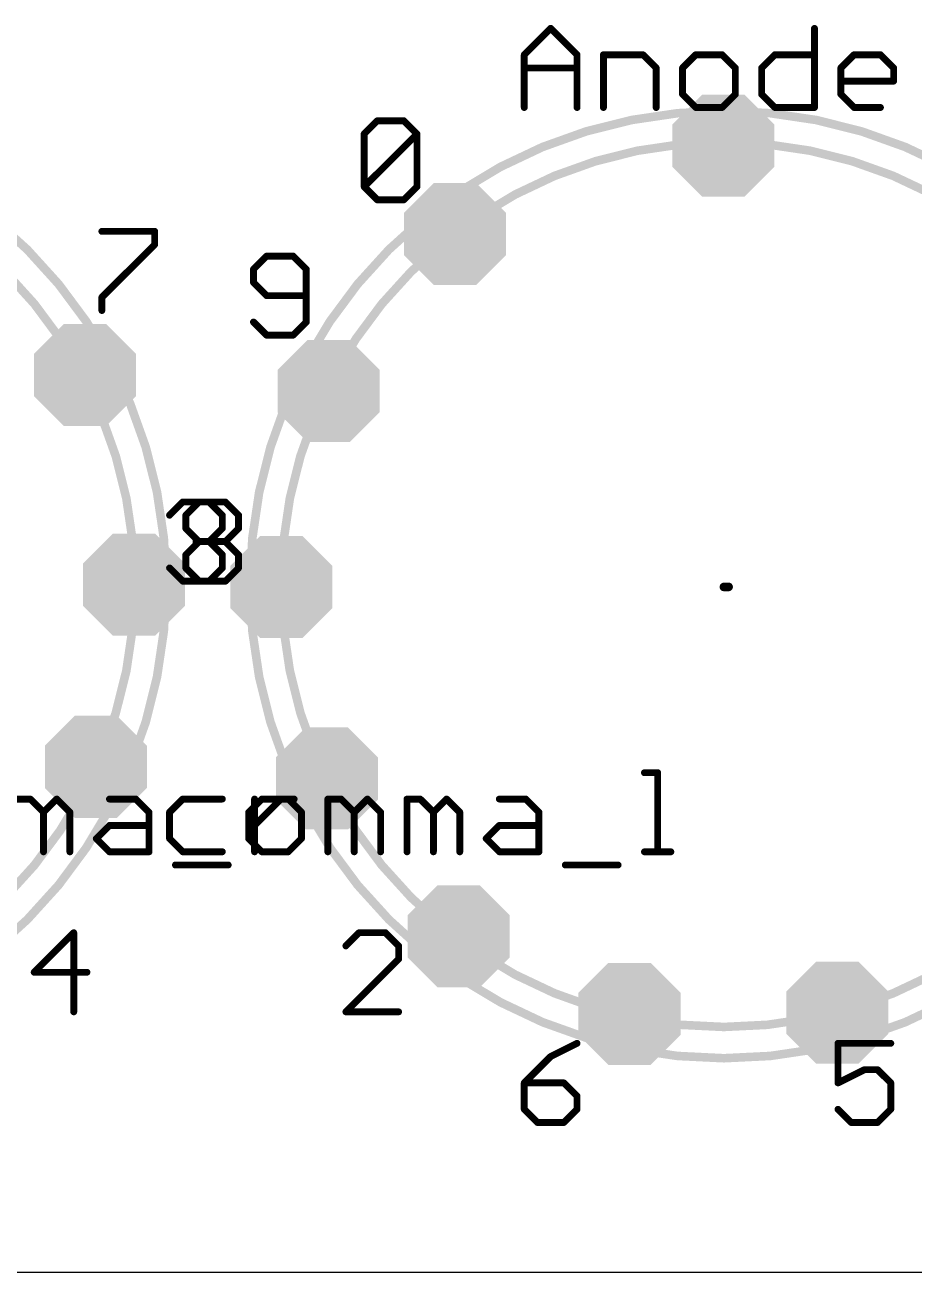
# Model space of a CAD drawing. Extents: x -5 to 105, y 0 to 80.
# Drawn here: x 46.82 to 59.96, y 0 to 18.43 of the extents above; entities that cross this region are included whole.
import ezdxf

# ---------------------------------------------------------------- set-up
doc = ezdxf.new("R2010")
doc.units = 0
for name, color, linetype in [('17', 82, 'CONTINUOUS'), ('20', 7, 'CONTINUOUS'), ('21', 253, 'CONTINUOUS'), ('23', 7, 'CONTINUOUS')]:
    doc.layers.add(name, color=color, linetype=linetype)

# ---------------------------------------------------------------- blocks, each defined once
blk = doc.blocks.new('OCTAGONP')
at = {"const_width": 0.5}
blk.add_lwpolyline([(-0.25, -0.1036), (-0.25, 0.1036), (-0.1036, 0.25), (0.1036, 0.25), (0.25, 0.1036), (0.25, -0.1036), (0.1036, -0.25), (-0.1036, -0.25), (-0.25, -0.1036), (-0.25, 0.1036)], dxfattribs=at)

msp = doc.modelspace()

# ---------------------------------------------------------------- linework, layer by layer
at = {"layer": '20'}
msp.add_line((0, 0), (100, 0), dxfattribs=at)
at = {"layer": '21'}
for points, const_width in [([(54.6085, 18.3981, 1), (54.5725, 18.3621)], 0.0508), ([(54.6085, 18.3621, 1), (54.5725, 18.3981)], 0.0508), ([(58.5136, 18.3801, 1), (58.4628, 18.3801)], 0.0508), ([(54.1828, 18.0083, 1), (54.2188, 17.9723)], 0.0508), ([(54.2262, 17.9903, 1), (54.1754, 17.9903)], 0.0508), ([(55.0057, 17.9903, 1), (54.9549, 17.9903)], 0.0508), ([(54.9623, 17.9723, 1), (54.9983, 18.0083)], 0.0508), ([(55.3955, 17.9903, 1), (55.3447, 17.9903)], 0.0508), ([(55.3701, 18.0157, 1), (55.3701, 17.9649)], 0.0508), ([(55.9727, 18.0083, 1), (55.9367, 17.9723)], 0.0508), ([(55.9547, 17.9649, 1), (55.9547, 18.0157)], 0.0508), ([(56.7342, 18.0157, 1), (56.7342, 17.9649)], 0.0508), ([(56.7522, 17.9723, 1), (56.7162, 18.0083)], 0.0508), ([(57.142, 18.0083, 1), (57.106, 17.9723)], 0.0508), ([(57.124, 17.9649, 1), (57.124, 18.0157)], 0.0508), ([(57.9035, 18.0157, 1), (57.9035, 17.9649)], 0.0508), ([(57.9215, 17.9723, 1), (57.8855, 18.0083)], 0.0508), ([(58.4882, 17.9649, 1), (58.4882, 18.0157)], 0.0508), ([(59.0728, 18.0157, 1), (59.0728, 17.9649)], 0.0508), ([(59.0908, 17.9723, 1), (59.0548, 18.0083)], 0.0508), ([(59.4806, 18.0083, 1), (59.4446, 17.9723)], 0.0508), ([(59.4626, 17.9649, 1), (59.4626, 18.0157)], 0.0508), ([(54.2008, 17.8208, 1), (54.2008, 17.77)], 0.0508), ([(54.9803, 17.77, 1), (54.9803, 17.8208)], 0.0508), ([(56.175, 17.7954, 1), (56.1242, 17.7954)], 0.0508), ([(56.1316, 17.7774, 1), (56.1676, 17.8134)], 0.0508), ([(56.5214, 17.8134, 1), (56.5574, 17.7774)], 0.0508), ([(56.5648, 17.7954, 1), (56.514, 17.7954)], 0.0508), ([(57.3443, 17.7954, 1), (57.2935, 17.7954)], 0.0508), ([(57.3009, 17.7774, 1), (57.3369, 17.8134)], 0.0508), ([(57.6907, 17.8134, 1), (57.7267, 17.7774)], 0.0508), ([(57.7341, 17.7954, 1), (57.6833, 17.7954)], 0.0508), ([(58.86, 17.8134, 1), (58.896, 17.7774)], 0.0508), ([(58.9034, 17.7954, 1), (58.8526, 17.7954)], 0.0508), ([(59.6829, 17.7954, 1), (59.6321, 17.7954)], 0.0508), ([(59.6395, 17.7774, 1), (59.6755, 17.8134)], 0.0508), ([(58.878, 17.6259, 1), (58.878, 17.5751)], 0.0508), ([(59.6321, 17.6005, 1), (59.6829, 17.6005)], 0.0508), ([(59.6575, 17.5751, 1), (59.6575, 17.6259)], 0.0508), ([(56.5574, 17.4236, 1), (56.5214, 17.3876)], 0.0508), ([(56.514, 17.4056, 1), (56.5648, 17.4056)], 0.0508), ([(57.2935, 17.4056, 1), (57.3443, 17.4056)], 0.0508), ([(57.3369, 17.3876, 1), (57.3009, 17.4236)], 0.0508), ([(57.7267, 17.4236, 1), (57.6907, 17.3876)], 0.0508), ([(57.6833, 17.4056, 1), (57.7341, 17.4056)], 0.0508), ([(58.896, 17.4236, 1), (58.86, 17.3876)], 0.0508), ([(58.8526, 17.4056, 1), (58.9034, 17.4056)], 0.0508), ([(41.91, 3.16, 1), (41.91, 17.16, 1), (41.91, 3.16)], 0.127), ([(57.15, 3.16, 1), (57.15, 17.16, 1), (57.15, 3.16)], 0.127), ([(54.1754, 17.2108, 1), (54.2262, 17.2108)], 0.0508), ([(54.9549, 17.2108, 1), (55.0057, 17.2108)], 0.0508), ([(55.3447, 17.2108, 1), (55.3955, 17.2108)], 0.0508), ([(56.1242, 17.2108, 1), (56.175, 17.2108)], 0.0508), ([(56.7342, 17.2362, 1), (56.7342, 17.1854)], 0.0508), ([(56.7162, 17.1928, 1), (56.7522, 17.2288)], 0.0508), ([(57.106, 17.2288, 1), (57.142, 17.1928)], 0.0508), ([(57.124, 17.1854, 1), (57.124, 17.2362)], 0.0508), ([(57.9035, 17.2362, 1), (57.9035, 17.1854)], 0.0508), ([(57.8855, 17.1928, 1), (57.9215, 17.2288)], 0.0508), ([(58.4628, 17.2108, 1), (58.5136, 17.2108)], 0.0508), ([(58.4882, 17.1854, 1), (58.4882, 17.2362)], 0.0508), ([(59.0728, 17.2362, 1), (59.0728, 17.1854)], 0.0508), ([(59.0548, 17.1928, 1), (59.0908, 17.2288)], 0.0508), ([(59.4626, 17.1854, 1), (59.4626, 17.2362)], 0.0508), ([(52.0306, 17.0405, 1), (52.0306, 16.9897)], 0.0508), ([(52.0486, 16.9971, 1), (52.0126, 17.0331)], 0.0508), ([(52.4384, 17.0331, 1), (52.4024, 16.9971)], 0.0508), ([(52.4204, 16.9897, 1), (52.4204, 17.0405)], 0.0508), ([(51.8178, 16.8382, 1), (51.8538, 16.8022)], 0.0508), ([(51.8612, 16.8202, 1), (51.8104, 16.8202)], 0.0508), ([(52.6407, 16.8202, 1), (52.5899, 16.8202)], 0.0508), ([(52.6333, 16.8022, 1), (52.5973, 16.8382)], 0.0508), ([(52.5973, 16.8022, 1), (52.6333, 16.8382)], 0.0508), ([(41.91, 3.6223, 1), (41.91, 16.6977, 1), (41.91, 3.6223)], 0.127), ([(57.15, 3.6223, 1), (57.15, 16.6977, 1), (57.15, 3.6223)], 0.127), ([(51.8538, 16.0586, 1), (51.8178, 16.0226)], 0.0508), ([(51.8178, 16.0586, 1), (51.8538, 16.0226)], 0.0508), ([(51.8104, 16.0406, 1), (51.8612, 16.0406)], 0.0508), ([(52.5899, 16.0406, 1), (52.6407, 16.0406)], 0.0508), ([(52.6333, 16.0226, 1), (52.5973, 16.0586)], 0.0508), ([(52.0306, 15.8712, 1), (52.0306, 15.8204)], 0.0508), ([(52.0126, 15.8278, 1), (52.0486, 15.8638)], 0.0508), ([(52.4024, 15.8638, 1), (52.4384, 15.8278)], 0.0508), ([(52.4204, 15.8204, 1), (52.4204, 15.8712)], 0.0508), ([(47.9608, 15.4055, 1), (47.9608, 15.3547)], 0.0508), ([(48.7657, 15.3801, 1), (48.7149, 15.3801)], 0.0508), ([(48.7403, 15.3547, 1), (48.7403, 15.4055)], 0.0508), ([(48.7149, 15.1852, 1), (48.7657, 15.1852)], 0.0508), ([(48.7583, 15.1672, 1), (48.7223, 15.2032)], 0.0508), ([(50.3956, 15.0405, 1), (50.3956, 14.9897)], 0.0508), ([(50.4136, 14.9971, 1), (50.3776, 15.0331)], 0.0508), ([(50.8034, 15.0331, 1), (50.7674, 14.9971)], 0.0508), ([(50.7854, 14.9897, 1), (50.7854, 15.0405)], 0.0508), ([(50.1828, 14.8382, 1), (50.2188, 14.8022)], 0.0508), ([(50.2262, 14.8202, 1), (50.1754, 14.8202)], 0.0508), ([(51.0057, 14.8202, 1), (50.9549, 14.8202)], 0.0508), ([(50.9623, 14.8022, 1), (50.9983, 14.8382)], 0.0508), ([(50.2188, 14.6433, 1), (50.1828, 14.6073)], 0.0508), ([(50.1754, 14.6253, 1), (50.2262, 14.6253)], 0.0508), ([(47.9428, 14.4236, 1), (47.9788, 14.3876)], 0.0508), ([(47.9862, 14.4056, 1), (47.9354, 14.4056)], 0.0508), ([(50.3956, 14.4558, 1), (50.3956, 14.405)], 0.0508), ([(50.3776, 14.4124, 1), (50.4136, 14.4484)], 0.0508), ([(50.9803, 14.405, 1), (50.9803, 14.4558)], 0.0508), ([(47.9354, 14.2108, 1), (47.9862, 14.2108)], 0.0508), ([(50.2188, 14.0586, 1), (50.1828, 14.0226)], 0.0508), ([(50.9549, 14.0406, 1), (51.0057, 14.0406)], 0.0508), ([(50.9983, 14.0226, 1), (50.9623, 14.0586)], 0.0508), ([(50.3956, 13.8712, 1), (50.3956, 13.8204)], 0.0508), ([(50.3776, 13.8278, 1), (50.4136, 13.8638)], 0.0508), ([(50.7674, 13.8638, 1), (50.8034, 13.8278)], 0.0508), ([(50.7854, 13.8204, 1), (50.7854, 13.8712)], 0.0508), ([(49.1556, 11.4055, 1), (49.1556, 11.3547)], 0.0508), ([(49.1736, 11.3621, 1), (49.1376, 11.3981)], 0.0508), ([(49.3956, 11.4055, 1), (49.3956, 11.3547)], 0.0508), ([(49.4136, 11.3621, 1), (49.3776, 11.3981)], 0.0508), ([(49.5634, 11.3981, 1), (49.5274, 11.3621)], 0.0508), ([(49.5454, 11.3547, 1), (49.5454, 11.4055)], 0.0508), ([(49.8034, 11.3981, 1), (49.7674, 11.3621)], 0.0508), ([(49.7854, 11.3547, 1), (49.7854, 11.4055)], 0.0508), ([(48.9428, 11.2032, 1), (48.9788, 11.1672)], 0.0508), ([(49.1828, 11.2032, 1), (49.2188, 11.1672)], 0.0508), ([(49.2262, 11.1852, 1), (49.1754, 11.1852)], 0.0508), ([(49.7657, 11.1852, 1), (49.7149, 11.1852)], 0.0508), ([(49.7223, 11.1672, 1), (49.7583, 11.2032)], 0.0508), ([(50.0057, 11.1852, 1), (49.9549, 11.1852)], 0.0508), ([(49.9623, 11.1672, 1), (49.9983, 11.2032)], 0.0508), ([(49.2188, 11.0083, 1), (49.1828, 10.9723)], 0.0508), ([(49.1754, 10.9903, 1), (49.2262, 10.9903)], 0.0508), ([(49.7149, 10.9903, 1), (49.7657, 10.9903)], 0.0508), ([(49.7583, 10.9723, 1), (49.7223, 11.0083)], 0.0508), ([(49.9549, 10.9903, 1), (50.0057, 10.9903)], 0.0508), ([(49.9983, 10.9723, 1), (49.9623, 11.0083)], 0.0508), ([(49.3505, 10.8208, 1), (49.3505, 10.77)], 0.0508), ([(49.3956, 10.8208, 1), (49.3956, 10.77)], 0.0508), ([(49.4136, 10.7774, 1), (49.3776, 10.8134)], 0.0508), ([(49.3776, 10.7774, 1), (49.4136, 10.8134)], 0.0508), ([(49.5634, 10.8134, 1), (49.5274, 10.7774)], 0.0508), ([(49.5274, 10.8134, 1), (49.5634, 10.7774)], 0.0508), ([(49.5454, 10.77, 1), (49.5454, 10.8208)], 0.0508), ([(49.8034, 10.8134, 1), (49.7674, 10.7774)], 0.0508), ([(49.7674, 10.8134, 1), (49.8034, 10.7774)], 0.0508), ([(49.7854, 10.77, 1), (49.7854, 10.8208)], 0.0508), ([(49.1828, 10.6185, 1), (49.2188, 10.5825)], 0.0508), ([(49.2262, 10.6005, 1), (49.1754, 10.6005)], 0.0508), ([(49.7657, 10.6005, 1), (49.7149, 10.6005)], 0.0508), ([(49.7223, 10.5825, 1), (49.7583, 10.6185)], 0.0508), ([(50.0057, 10.6005, 1), (49.9549, 10.6005)], 0.0508), ([(49.9623, 10.5825, 1), (49.9983, 10.6185)], 0.0508), ([(48.9788, 10.4236, 1), (48.9428, 10.3876)], 0.0508), ([(49.2188, 10.4236, 1), (49.1828, 10.3876)], 0.0508), ([(49.1754, 10.4056, 1), (49.2262, 10.4056)], 0.0508), ([(49.7149, 10.4056, 1), (49.7657, 10.4056)], 0.0508), ([(49.7583, 10.3876, 1), (49.7223, 10.4236)], 0.0508), ([(49.9549, 10.4056, 1), (50.0057, 10.4056)], 0.0508), ([(49.9983, 10.3876, 1), (49.9623, 10.4236)], 0.0508), ([(49.1556, 10.2362, 1), (49.1556, 10.1854)], 0.0508), ([(49.1376, 10.1928, 1), (49.1736, 10.2288)], 0.0508), ([(49.3956, 10.2362, 1), (49.3956, 10.1854)], 0.0508), ([(49.3776, 10.1928, 1), (49.4136, 10.2288)], 0.0508), ([(49.5274, 10.2288, 1), (49.5634, 10.1928)], 0.0508), ([(49.5454, 10.1854, 1), (49.5454, 10.2362)], 0.0508), ([(49.7674, 10.2288, 1), (49.8034, 10.1928)], 0.0508), ([(49.7854, 10.1854, 1), (49.7854, 10.2362)], 0.0508), ([(57.15, 10.1571, 1), (57.15, 10.0936)], 0.0635), ([(57.2194, 10.0936, 1), (57.2194, 10.1571)], 0.0635), ([(55.9766, 7.4055, 1), (55.9766, 7.3547)], 0.0508), ([(56.1968, 7.3801, 1), (56.146, 7.3801)], 0.0508), ([(56.1714, 7.3547, 1), (56.1714, 7.4055)], 0.0508), ([(46.9215, 7.0083, 1), (46.8855, 6.9723)], 0.0508), ([(46.9035, 6.9649, 1), (46.9035, 7.0157)], 0.0508), ([(47.3113, 7.0083, 1), (47.2753, 6.9723)], 0.0508), ([(47.3113, 6.9723, 1), (47.2753, 7.0083)], 0.0508), ([(48.0728, 7.0157, 1), (48.0728, 6.9649)], 0.0508), ([(48.4806, 7.0083, 1), (48.4446, 6.9723)], 0.0508), ([(48.4626, 6.9649, 1), (48.4626, 7.0157)], 0.0508), ([(49.1556, 7.0157, 1), (49.1556, 6.9649)], 0.0508), ([(49.1736, 6.9723, 1), (49.1376, 7.0083)], 0.0508), ([(49.7403, 6.9649, 1), (49.7403, 7.0157)], 0.0508), ([(50.242, 6.9903, 1), (50.1912, 6.9903)], 0.0508), ([(50.3249, 7.0157, 1), (50.3249, 6.9649)], 0.0508), ([(50.3429, 6.9723, 1), (50.3069, 7.0083)], 0.0508), ([(50.6063, 7.0157, 1), (50.6063, 6.9649)], 0.0508), ([(50.6243, 6.9723, 1), (50.5883, 7.0083)], 0.0508), ([(50.7327, 7.0083, 1), (50.6967, 6.9723)], 0.0508), ([(50.7147, 6.9649, 1), (50.7147, 7.0157)], 0.0508), ([(50.8012, 6.9649, 1), (50.8012, 7.0157)], 0.0508), ([(51.3248, 6.9903, 1), (51.274, 6.9903)], 0.0508), ([(51.2994, 7.0157, 1), (51.2994, 6.9649)], 0.0508), ([(51.5122, 7.0083, 1), (51.4762, 6.9723)], 0.0508), ([(51.4942, 6.9649, 1), (51.4942, 7.0157)], 0.0508), ([(51.902, 7.0083, 1), (51.866, 6.9723)], 0.0508), ([(51.902, 6.9723, 1), (51.866, 7.0083)], 0.0508), ([(52.4941, 6.9903, 1), (52.4433, 6.9903)], 0.0508), ([(52.4687, 7.0157, 1), (52.4687, 6.9649)], 0.0508), ([(52.6815, 7.0083, 1), (52.6455, 6.9723)], 0.0508), ([(52.6635, 6.9649, 1), (52.6635, 7.0157)], 0.0508), ([(53.0713, 7.0083, 1), (53.0353, 6.9723)], 0.0508), ([(53.0713, 6.9723, 1), (53.0353, 7.0083)], 0.0508), ([(53.8328, 7.0157, 1), (53.8328, 6.9649)], 0.0508), ([(54.2406, 7.0083, 1), (54.2046, 6.9723)], 0.0508), ([(54.2226, 6.9649, 1), (54.2226, 7.0157)], 0.0508), ([(47.0804, 6.8134, 1), (47.1164, 6.7774)], 0.0508), ([(47.1238, 6.7954, 1), (47.073, 6.7954)], 0.0508), ([(47.0804, 6.7774, 1), (47.1164, 6.8134)], 0.0508), ([(47.5136, 6.7954, 1), (47.4628, 6.7954)], 0.0508), ([(47.4702, 6.7774, 1), (47.5062, 6.8134)], 0.0508), ([(48.6829, 6.7954, 1), (48.6321, 6.7954)], 0.0508), ([(48.6395, 6.7774, 1), (48.6755, 6.8134)], 0.0508), ([(48.9428, 6.8134, 1), (48.9788, 6.7774)], 0.0508), ([(48.9862, 6.7954, 1), (48.9354, 6.7954)], 0.0508), ([(50.1121, 6.8134, 1), (50.1481, 6.7774)], 0.0508), ([(50.1555, 6.7954, 1), (50.1047, 6.7954)], 0.0508), ([(50.935, 6.7954, 1), (50.8842, 6.7954)], 0.0508), ([(50.8916, 6.7774, 1), (50.9276, 6.8134)], 0.0508), ([(51.6711, 6.8134, 1), (51.7071, 6.7774)], 0.0508), ([(51.7145, 6.7954, 1), (51.6637, 6.7954)], 0.0508), ([(51.6711, 6.7774, 1), (51.7071, 6.8134)], 0.0508), ([(52.1043, 6.7954, 1), (52.0535, 6.7954)], 0.0508), ([(52.0609, 6.7774, 1), (52.0969, 6.8134)], 0.0508), ([(52.8404, 6.8134, 1), (52.8764, 6.7774)], 0.0508), ([(52.8838, 6.7954, 1), (52.833, 6.7954)], 0.0508), ([(52.8404, 6.7774, 1), (52.8764, 6.8134)], 0.0508), ([(53.2736, 6.7954, 1), (53.2228, 6.7954)], 0.0508), ([(53.2302, 6.7774, 1), (53.2662, 6.8134)], 0.0508), ([(54.4429, 6.7954, 1), (54.3921, 6.7954)], 0.0508), ([(54.3995, 6.7774, 1), (54.4355, 6.8134)], 0.0508), ([(48.0728, 6.6259, 1), (48.0728, 6.5751)], 0.0508), ([(48.0908, 6.5825, 1), (48.0548, 6.6185)], 0.0508), ([(48.6575, 6.5751, 1), (48.6575, 6.6259)], 0.0508), ([(50.1986, 6.6185, 1), (50.2346, 6.5825)], 0.0508), ([(53.8328, 6.6259, 1), (53.8328, 6.5751)], 0.0508), ([(53.8508, 6.5825, 1), (53.8148, 6.6185)], 0.0508), ([(54.4175, 6.5751, 1), (54.4175, 6.6259)], 0.0508), ([(47.896, 6.4236, 1), (47.86, 6.3876)], 0.0508), ([(48.9788, 6.4236, 1), (48.9428, 6.3876)], 0.0508), ([(50.1481, 6.4236, 1), (50.1121, 6.3876)], 0.0508), ([(50.9276, 6.3876, 1), (50.8916, 6.4236)], 0.0508), ([(53.656, 6.4236, 1), (53.62, 6.3876)], 0.0508), ([(47.86, 6.4236, 1), (47.896, 6.3876)], 0.0508), ([(48.9354, 6.4056, 1), (48.9862, 6.4056)], 0.0508), ([(50.1047, 6.4056, 1), (50.1555, 6.4056)], 0.0508), ([(50.8842, 6.4056, 1), (50.935, 6.4056)], 0.0508), ([(53.62, 6.4236, 1), (53.656, 6.3876)], 0.0508), ([(47.073, 6.2108, 1), (47.1238, 6.2108)], 0.0508), ([(47.4628, 6.2108, 1), (47.5136, 6.2108)], 0.0508), ([(48.0728, 6.2362, 1), (48.0728, 6.1854)], 0.0508), ([(48.0548, 6.1928, 1), (48.0908, 6.2288)], 0.0508), ([(48.6321, 6.2108, 1), (48.6829, 6.2108)], 0.0508), ([(48.6575, 6.1854, 1), (48.6575, 6.2362)], 0.0508), ([(49.1556, 6.2362, 1), (49.1556, 6.1854)], 0.0508), ([(49.1376, 6.1928, 1), (49.1736, 6.2288)], 0.0508), ([(49.7403, 6.1854, 1), (49.7403, 6.2362)], 0.0508), ([(50.1912, 6.2108, 1), (50.242, 6.2108)], 0.0508), ([(50.3249, 6.2362, 1), (50.3249, 6.1854)], 0.0508), ([(50.3069, 6.1928, 1), (50.3429, 6.2288)], 0.0508), ([(50.6967, 6.2288, 1), (50.7327, 6.1928)], 0.0508), ([(50.7147, 6.1854, 1), (50.7147, 6.2362)], 0.0508), ([(51.274, 6.2108, 1), (51.3248, 6.2108)], 0.0508), ([(51.6637, 6.2108, 1), (51.7145, 6.2108)], 0.0508), ([(52.0535, 6.2108, 1), (52.1043, 6.2108)], 0.0508), ([(52.4433, 6.2108, 1), (52.4941, 6.2108)], 0.0508), ([(52.833, 6.2108, 1), (52.8838, 6.2108)], 0.0508), ([(53.2228, 6.2108, 1), (53.2736, 6.2108)], 0.0508), ([(53.8328, 6.2362, 1), (53.8328, 6.1854)], 0.0508), ([(53.8148, 6.1928, 1), (53.8508, 6.2288)], 0.0508), ([(54.3921, 6.2108, 1), (54.4429, 6.2108)], 0.0508), ([(54.4175, 6.1854, 1), (54.4175, 6.2362)], 0.0508), ([(55.9766, 6.2362, 1), (55.9766, 6.1854)], 0.0508), ([(56.146, 6.2108, 1), (56.1968, 6.2108)], 0.0508), ([(56.3663, 6.1854, 1), (56.3663, 6.2362)], 0.0508), ([(49.0473, 6.0414, 1), (49.0473, 5.9906)], 0.0508), ([(49.8268, 5.9906, 1), (49.8268, 6.0414)], 0.0508), ([(54.8073, 6.0414, 1), (54.8073, 5.9906)], 0.0508), ([(55.5868, 5.9906, 1), (55.5868, 6.0414)], 0.0508), ([(47.5708, 5.0151, 1), (47.52, 5.0151)], 0.0508), ([(47.5634, 4.9971, 1), (47.5274, 5.0331)], 0.0508), ([(51.7606, 5.0405, 1), (51.7606, 4.9897)], 0.0508), ([(51.7786, 4.9971, 1), (51.7426, 5.0331)], 0.0508), ([(52.1684, 5.0331, 1), (52.1324, 4.9971)], 0.0508), ([(52.1504, 4.9897, 1), (52.1504, 5.0405)], 0.0508), ([(51.5478, 4.8382, 1), (51.5838, 4.8022)], 0.0508), ([(52.3707, 4.8202, 1), (52.3199, 4.8202)], 0.0508), ([(52.3273, 4.8022, 1), (52.3633, 4.8382)], 0.0508), ([(52.3199, 4.6253, 1), (52.3707, 4.6253)], 0.0508), ([(52.3633, 4.6073, 1), (52.3273, 4.6433)], 0.0508), ([(46.9428, 4.4484, 1), (46.9788, 4.4124)], 0.0508), ([(46.9608, 4.4558, 1), (46.9608, 4.405)], 0.0508), ([(47.7403, 4.405, 1), (47.7403, 4.4558)], 0.0508), ([(47.52, 3.8458, 1), (47.5708, 3.8458)], 0.0508), ([(51.5478, 3.8638, 1), (51.5838, 3.8278)], 0.0508), ([(51.5658, 3.8712, 1), (51.5658, 3.8204)], 0.0508), ([(52.3453, 3.8204, 1), (52.3453, 3.8712)], 0.0508), ([(54.9917, 3.3574, 1), (54.9689, 3.4028)], 0.0508), ([(58.8358, 3.4055, 1), (58.8358, 3.3547)], 0.0508), ([(58.8612, 3.3801, 1), (58.8104, 3.3801)], 0.0508), ([(59.6153, 3.3547, 1), (59.6153, 3.4055)], 0.0508), ([(54.5791, 3.2079, 1), (54.6019, 3.1625)], 0.0508), ([(54.6085, 3.1672, 1), (54.5725, 3.2032)], 0.0508), ([(59.2255, 3.0157, 1), (59.2255, 2.9649)], 0.0508), ([(59.2369, 2.9676, 1), (59.2141, 3.013)], 0.0508), ([(59.4384, 3.0083, 1), (59.4024, 2.9723)], 0.0508), ([(59.4204, 2.9649, 1), (59.4204, 3.0157)], 0.0508), ([(54.1828, 2.8134, 1), (54.2188, 2.7774)], 0.0508), ([(54.2262, 2.7954, 1), (54.1754, 2.7954)], 0.0508), ([(54.2008, 2.8208, 1), (54.2008, 2.77)], 0.0508), ([(54.8034, 2.8134, 1), (54.7674, 2.7774)], 0.0508), ([(54.7854, 2.77, 1), (54.7854, 2.8208)], 0.0508), ([(58.8244, 2.8181, 1), (58.8472, 2.7727)], 0.0508), ([(58.8104, 2.7954, 1), (58.8612, 2.7954)], 0.0508), ([(59.6407, 2.7954, 1), (59.5899, 2.7954)], 0.0508), ([(59.5973, 2.7774, 1), (59.6333, 2.8134)], 0.0508), ([(55.0057, 2.6005, 1), (54.9549, 2.6005)], 0.0508), ([(54.9623, 2.5825, 1), (54.9983, 2.6185)], 0.0508), ([(54.2188, 2.4236, 1), (54.1828, 2.3876)], 0.0508), ([(54.1754, 2.4056, 1), (54.2262, 2.4056)], 0.0508), ([(54.9549, 2.4056, 1), (55.0057, 2.4056)], 0.0508), ([(54.9983, 2.3876, 1), (54.9623, 2.4236)], 0.0508), ([(58.8538, 2.4236, 1), (58.8178, 2.3876)], 0.0508), ([(59.5899, 2.4056, 1), (59.6407, 2.4056)], 0.0508), ([(59.6333, 2.3876, 1), (59.5973, 2.4236)], 0.0508), ([(54.3956, 2.2362, 1), (54.3956, 2.1854)], 0.0508), ([(54.3776, 2.1928, 1), (54.4136, 2.2288)], 0.0508), ([(54.7674, 2.2288, 1), (54.8034, 2.1928)], 0.0508), ([(54.7854, 2.1854, 1), (54.7854, 2.2362)], 0.0508), ([(59.0306, 2.2362, 1), (59.0306, 2.1854)], 0.0508), ([(59.0126, 2.1928, 1), (59.0486, 2.2288)], 0.0508), ([(59.4024, 2.2288, 1), (59.4384, 2.1928)], 0.0508), ([(59.4204, 2.1854, 1), (59.4204, 2.2362)], 0.0508)]:
    msp.add_lwpolyline(points, format="xyb", dxfattribs=dict(at, const_width=const_width))
for points, const_width in [([(54.2008, 17.9903), (54.5905, 18.3801)], 0.1016), ([(54.5905, 18.3801), (54.9803, 17.9903)], 0.1016), ([(58.4882, 18.3801), (58.4882, 17.2108)], 0.1016), ([(54.2008, 17.2108), (54.2008, 17.9903)], 0.1016), ([(54.9803, 17.9903), (54.9803, 17.2108)], 0.1016), ([(55.3701, 17.2108), (55.3701, 17.9903)], 0.1016), ([(55.3701, 17.9903), (55.9547, 17.9903)], 0.1016), ([(55.9547, 17.9903), (56.1496, 17.7954)], 0.1016), ([(56.7342, 17.9903), (56.5394, 17.7954)], 0.1016), ([(57.124, 17.9903), (56.7342, 17.9903)], 0.1016), ([(57.3189, 17.7954), (57.124, 17.9903)], 0.1016), ([(57.7087, 17.7954), (57.9035, 17.9903)], 0.1016), ([(57.9035, 17.9903), (58.4882, 17.9903)], 0.1016), ([(58.878, 17.7954), (59.0728, 17.9903)], 0.1016), ([(59.0728, 17.9903), (59.4626, 17.9903)], 0.1016), ([(59.4626, 17.9903), (59.6575, 17.7954)], 0.1016), ([(54.2008, 17.7954), (54.9803, 17.7954)], 0.1016), ([(56.1496, 17.7954), (56.1496, 17.2108)], 0.1016), ([(56.5394, 17.7954), (56.5394, 17.4056)], 0.1016), ([(57.3189, 17.4056), (57.3189, 17.7954)], 0.1016), ([(57.7087, 17.4056), (57.7087, 17.7954)], 0.1016), ([(58.878, 17.4056), (58.878, 17.7954)], 0.1016), ([(59.6575, 17.7954), (59.6575, 17.6005)], 0.1016), ([(59.6575, 17.6005), (58.878, 17.6005)], 0.1016), ([(56.5394, 17.4056), (56.7342, 17.2108)], 0.1016), ([(57.124, 17.2108), (57.3189, 17.4056)], 0.1016), ([(57.9035, 17.2108), (57.7087, 17.4056)], 0.1016), ([(59.0728, 17.2108), (58.878, 17.4056)], 0.1016), ([(56.7342, 17.2108), (57.124, 17.2108)], 0.1016), ([(58.4882, 17.2108), (57.9035, 17.2108)], 0.1016), ([(59.4626, 17.2108), (59.0728, 17.2108)], 0.1016), ([(51.8358, 16.8202), (52.0306, 17.0151)], 0.1016), ([(52.0306, 17.0151), (52.4204, 17.0151)], 0.1016), ([(52.4204, 17.0151), (52.6153, 16.8202)], 0.1016), ([(51.8358, 16.0406), (51.8358, 16.8202)], 0.1016), ([(51.8358, 16.0406), (52.6153, 16.8202)], 0.1016), ([(52.6153, 16.8202), (52.6153, 16.0406)], 0.1016), ([(52.0306, 15.8458), (51.8358, 16.0406)], 0.1016), ([(52.6153, 16.0406), (52.4204, 15.8458)], 0.1016), ([(52.4204, 15.8458), (52.0306, 15.8458)], 0.1016), ([(47.9608, 15.3801), (48.7403, 15.3801)], 0.1016), ([(48.7403, 15.3801), (48.7403, 15.1852)], 0.1016), ([(48.7403, 15.1852), (47.9608, 14.4056)], 0.1016), ([(50.3956, 15.0151), (50.2008, 14.8202)], 0.1016), ([(50.7854, 15.0151), (50.3956, 15.0151)], 0.1016), ([(50.9803, 14.8202), (50.7854, 15.0151)], 0.1016), ([(50.2008, 14.8202), (50.2008, 14.6253)], 0.1016), ([(50.9803, 14.0406), (50.9803, 14.8202)], 0.1016), ([(50.2008, 14.6253), (50.3956, 14.4304)], 0.1016), ([(47.9608, 14.4056), (47.9608, 14.2108)], 0.1016), ([(50.3956, 14.4304), (50.9803, 14.4304)], 0.1016), ([(50.2008, 14.0406), (50.3956, 13.8458)], 0.1016), ([(50.7854, 13.8458), (50.9803, 14.0406)], 0.1016), ([(50.3956, 13.8458), (50.7854, 13.8458)], 0.1016), ([(48.9608, 11.1852), (49.1556, 11.3801)], 0.1016), ([(49.1556, 11.3801), (49.5454, 11.3801)], 0.1016), ([(49.2008, 11.1852), (49.3956, 11.3801)], 0.1016), ([(49.3956, 11.3801), (49.7854, 11.3801)], 0.1016), ([(49.5454, 11.3801), (49.7403, 11.1852)], 0.1016), ([(49.7854, 11.3801), (49.9803, 11.1852)], 0.1016), ([(49.2008, 10.9903), (49.2008, 11.1852)], 0.1016), ([(49.7403, 11.1852), (49.7403, 10.9903)], 0.1016), ([(49.9803, 11.1852), (49.9803, 10.9903)], 0.1016), ([(49.3956, 10.7954), (49.2008, 10.9903)], 0.1016), ([(49.7403, 10.9903), (49.5454, 10.7954)], 0.1016), ([(49.9803, 10.9903), (49.7854, 10.7954)], 0.1016), ([(49.2008, 10.6005), (49.3956, 10.7954)], 0.1016), ([(49.5454, 10.7954), (49.3505, 10.7954)], 0.1016), ([(49.3956, 10.7954), (49.7854, 10.7954)], 0.1016), ([(49.5454, 10.7954), (49.7403, 10.6005)], 0.1016), ([(49.7854, 10.7954), (49.9803, 10.6005)], 0.1016), ([(49.2008, 10.4056), (49.2008, 10.6005)], 0.1016), ([(49.7403, 10.6005), (49.7403, 10.4056)], 0.1016), ([(49.9803, 10.6005), (49.9803, 10.4056)], 0.1016), ([(49.1556, 10.2108), (48.9608, 10.4056)], 0.1016), ([(49.3956, 10.2108), (49.2008, 10.4056)], 0.1016), ([(49.7403, 10.4056), (49.5454, 10.2108)], 0.1016), ([(49.9803, 10.4056), (49.7854, 10.2108)], 0.1016), ([(49.5454, 10.2108), (49.1556, 10.2108)], 0.1016), ([(49.7854, 10.2108), (49.3956, 10.2108)], 0.1016), ([(57.15, 10.1253), (57.2194, 10.1253)], 0.127), ([(55.9766, 7.3801), (56.1714, 7.3801)], 0.1016), ([(56.1714, 7.3801), (56.1714, 6.2108)], 0.1016), ([(46.7087, 6.9903), (46.9035, 6.9903)], 0.1016), ([(46.9035, 6.9903), (47.0984, 6.7954)], 0.1016), ([(47.0984, 6.7954), (47.2933, 6.9903)], 0.1016), ([(47.2933, 6.9903), (47.4882, 6.7954)], 0.1016), ([(48.0728, 6.9903), (48.4626, 6.9903)], 0.1016), ([(48.4626, 6.9903), (48.6575, 6.7954)], 0.1016), ([(49.1556, 6.9903), (48.9608, 6.7954)], 0.1016), ([(49.7403, 6.9903), (49.1556, 6.9903)], 0.1016), ([(50.3249, 6.9903), (50.1301, 6.7954)], 0.1016), ([(50.2166, 6.2108), (50.2166, 6.9903)], 0.1016), ([(50.2166, 6.6005), (50.6063, 6.9903)], 0.1016), ([(50.7147, 6.9903), (50.3249, 6.9903)], 0.1016), ([(50.6063, 6.9903), (50.8012, 6.9903)], 0.1016), ([(50.9096, 6.7954), (50.7147, 6.9903)], 0.1016), ([(51.2994, 6.2108), (51.2994, 6.9903)], 0.1016), ([(51.2994, 6.9903), (51.4942, 6.9903)], 0.1016), ([(51.4942, 6.9903), (51.6891, 6.7954)], 0.1016), ([(51.6891, 6.7954), (51.884, 6.9903)], 0.1016), ([(51.884, 6.9903), (52.0789, 6.7954)], 0.1016), ([(52.4687, 6.2108), (52.4687, 6.9903)], 0.1016), ([(52.4687, 6.9903), (52.6635, 6.9903)], 0.1016), ([(52.6635, 6.9903), (52.8584, 6.7954)], 0.1016), ([(52.8584, 6.7954), (53.0533, 6.9903)], 0.1016), ([(53.0533, 6.9903), (53.2482, 6.7954)], 0.1016), ([(53.8328, 6.9903), (54.2226, 6.9903)], 0.1016), ([(54.2226, 6.9903), (54.4175, 6.7954)], 0.1016), ([(47.0984, 6.7954), (47.0984, 6.2108)], 0.1016), ([(47.4882, 6.7954), (47.4882, 6.2108)], 0.1016), ([(48.6575, 6.7954), (48.6575, 6.2108)], 0.1016), ([(48.9608, 6.7954), (48.9608, 6.4056)], 0.1016), ([(50.1301, 6.7954), (50.1301, 6.4056)], 0.1016), ([(50.9096, 6.4056), (50.9096, 6.7954)], 0.1016), ([(51.6891, 6.7954), (51.6891, 6.2108)], 0.1016), ([(52.0789, 6.7954), (52.0789, 6.2108)], 0.1016), ([(52.8584, 6.7954), (52.8584, 6.2108)], 0.1016), ([(53.2482, 6.7954), (53.2482, 6.2108)], 0.1016), ([(54.4175, 6.7954), (54.4175, 6.2108)], 0.1016), ([(47.878, 6.4056), (48.0728, 6.6005)], 0.1016), ([(48.0728, 6.6005), (48.6575, 6.6005)], 0.1016), ([(53.638, 6.4056), (53.8328, 6.6005)], 0.1016), ([(53.8328, 6.6005), (54.4175, 6.6005)], 0.1016), ([(48.0728, 6.2108), (47.878, 6.4056)], 0.1016), ([(48.9608, 6.4056), (49.1556, 6.2108)], 0.1016), ([(50.1301, 6.4056), (50.3249, 6.2108)], 0.1016), ([(50.7147, 6.2108), (50.9096, 6.4056)], 0.1016), ([(53.8328, 6.2108), (53.638, 6.4056)], 0.1016), ([(48.6575, 6.2108), (48.0728, 6.2108)], 0.1016), ([(49.1556, 6.2108), (49.7403, 6.2108)], 0.1016), ([(50.3249, 6.2108), (50.7147, 6.2108)], 0.1016), ([(54.4175, 6.2108), (53.8328, 6.2108)], 0.1016), ([(55.9766, 6.2108), (56.3663, 6.2108)], 0.1016), ([(49.0473, 6.016), (49.8268, 6.016)], 0.1016), ([(54.8073, 6.016), (55.5868, 6.016)], 0.1016), ([(47.5454, 5.0151), (46.9608, 4.4304)], 0.1016), ([(47.5454, 3.8458), (47.5454, 5.0151)], 0.1016), ([(51.7606, 5.0151), (51.5658, 4.8202)], 0.1016), ([(52.1504, 5.0151), (51.7606, 5.0151)], 0.1016), ([(52.3453, 4.8202), (52.1504, 5.0151)], 0.1016), ([(52.3453, 4.6253), (52.3453, 4.8202)], 0.1016), ([(51.5658, 3.8458), (52.3453, 4.6253)], 0.1016), ([(46.9608, 4.4304), (47.7403, 4.4304)], 0.1016), ([(52.3453, 3.8458), (51.5658, 3.8458)], 0.1016), ([(54.9803, 3.3801), (54.5905, 3.1852)], 0.1016), ([(59.6153, 3.3801), (58.8358, 3.3801)], 0.1016), ([(58.8358, 3.3801), (58.8358, 2.7954)], 0.1016), ([(54.5905, 3.1852), (54.2008, 2.7954)], 0.1016), ([(58.8358, 2.7954), (59.2255, 2.9903)], 0.1016), ([(59.2255, 2.9903), (59.4204, 2.9903)], 0.1016), ([(59.4204, 2.9903), (59.6153, 2.7954)], 0.1016), ([(54.2008, 2.7954), (54.2008, 2.4056)], 0.1016), ([(54.7854, 2.7954), (54.2008, 2.7954)], 0.1016), ([(54.9803, 2.6005), (54.7854, 2.7954)], 0.1016), ([(59.6153, 2.7954), (59.6153, 2.4056)], 0.1016), ([(54.9803, 2.4056), (54.9803, 2.6005)], 0.1016), ([(54.2008, 2.4056), (54.3956, 2.2108)], 0.1016), ([(54.7854, 2.2108), (54.9803, 2.4056)], 0.1016), ([(59.0306, 2.2108), (58.8358, 2.4056)], 0.1016), ([(59.6153, 2.4056), (59.4204, 2.2108)], 0.1016), ([(54.3956, 2.2108), (54.7854, 2.2108)], 0.1016), ([(59.4204, 2.2108), (59.0306, 2.2108)], 0.1016)]:
    msp.add_lwpolyline(points, dxfattribs=dict(at, const_width=const_width))
at = {"layer": '23'}
msp.add_point((57.15, 10.16), dxfattribs=at)

# ---------------------------------------------------------------- block references
at = {"layer": '17', "xscale": 1.508, "yscale": 1.508}
for p in [(57.1424, 16.6471), (57.1424, 16.6471), (53.1785, 15.3412), (53.1785, 15.3412), (47.7123, 13.2567), (47.7123, 13.2567), (51.3101, 13.0198), (51.3101, 13.0198), (48.4358, 10.16), (48.4358, 10.16), (50.6116, 10.1253), (50.6116, 10.1253), (47.8724, 7.4668), (47.8724, 7.4668), (51.2856, 7.2949), (51.2856, 7.2949), (53.2325, 4.9629), (53.2325, 4.9629), (55.7555, 3.8146), (55.7555, 3.8146), (58.8259, 3.835), (58.8259, 3.835)]:
    msp.add_blockref('OCTAGONP', p, dxfattribs=at)

doc.saveas('drawing.dxf')
